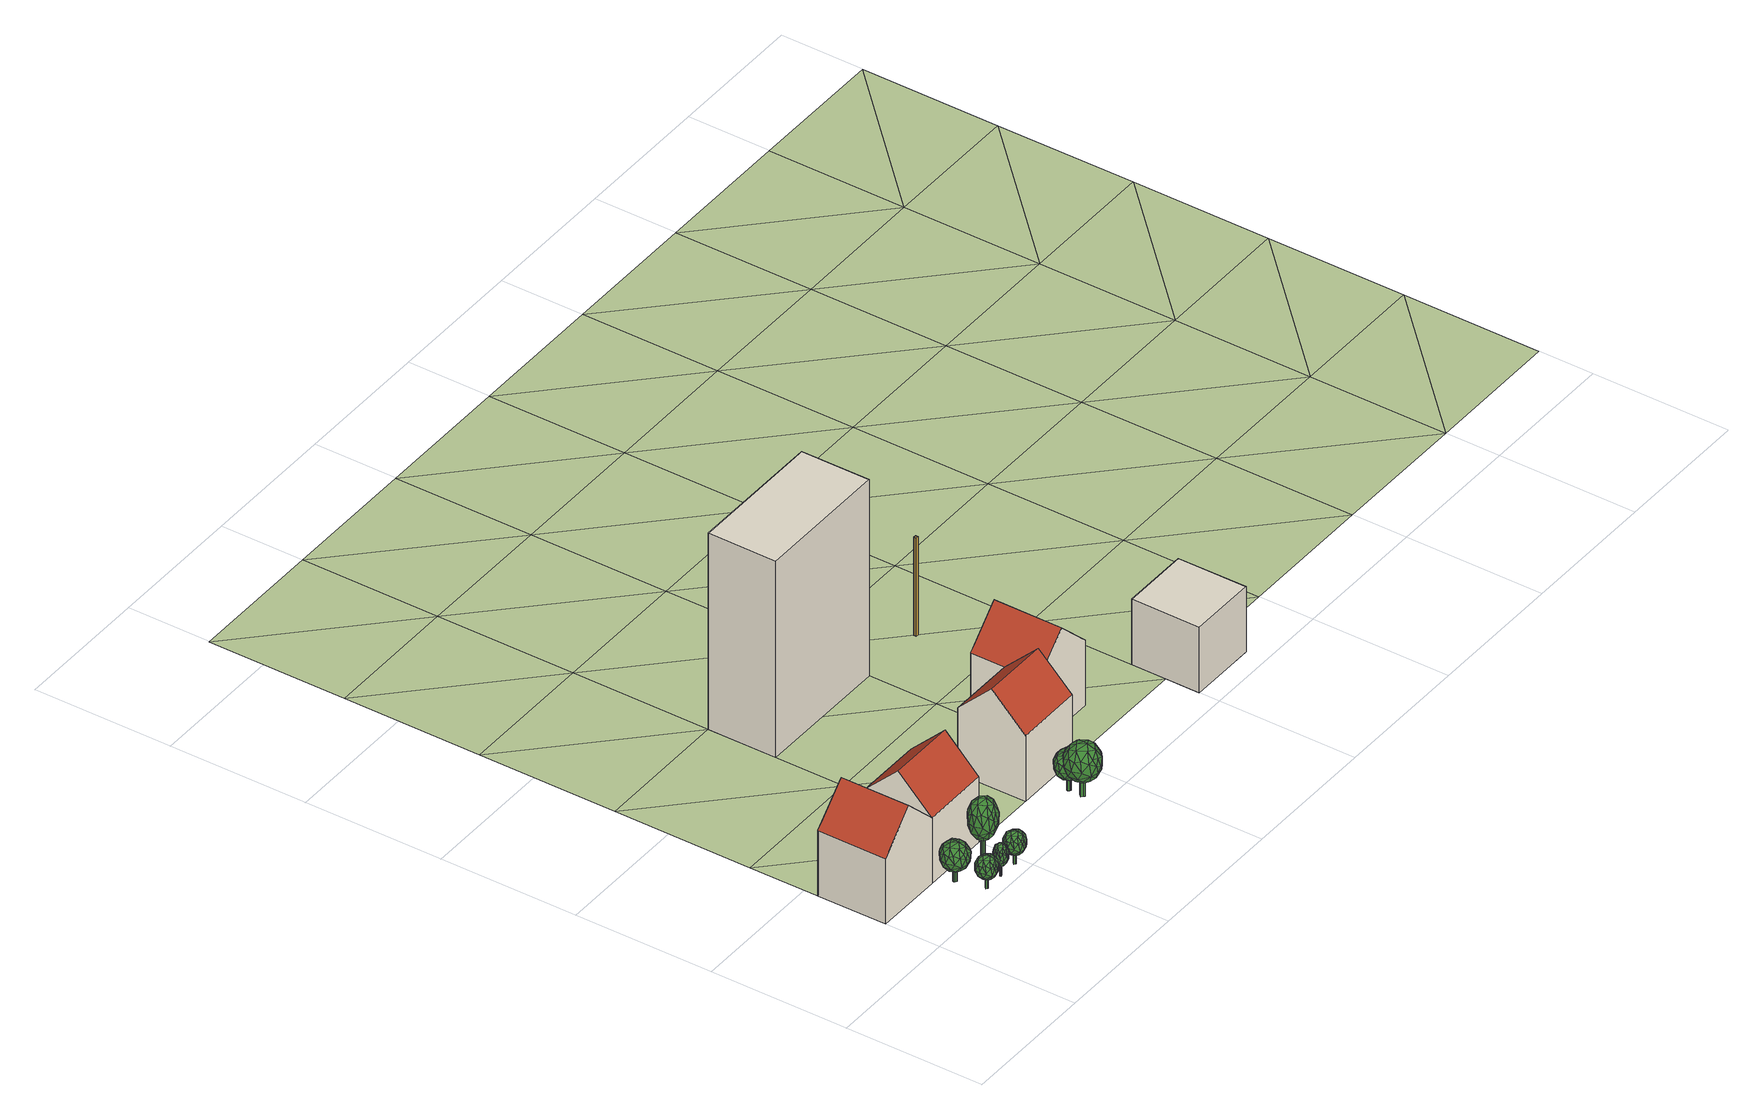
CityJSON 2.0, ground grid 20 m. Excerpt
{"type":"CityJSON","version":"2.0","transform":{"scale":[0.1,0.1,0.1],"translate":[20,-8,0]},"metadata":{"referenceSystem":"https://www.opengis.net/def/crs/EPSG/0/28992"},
"CityObjects":{
"building1":{"type":"Building","attributes":{"description":"This is Building 3","name":"Poe's Hangar","CityObjectRelation.relationType":"adjacent","Suitability.reason":"suitability reason 6","Suitability.description":"suitability description 6","Suitability.value":1,"class":"traffic","function":"hangar","yearOfConstruction":1955,"roofType":"gabled roof","measuredHeight":15,"storeysAboveGround":3,"storeysBelowGround":0,"storeyHeightsAboveGround":3,"QualifiedArea.description":"This is a type of floor area","QualifiedArea.source":"Area value source text","QualifiedArea.value":300,"QualifiedArea.type":"grossFloorArea","bdgAtticThermalStatus":"isOnlyCooled","bdgBasementThermalStatus":"isOnlyHeated","bdgConstructionWeight":"heavy","QualifiedHeight.description":"This is a type of height","QualifiedHeight.source":"Height value source text","QualifiedHeight.value":15,"QualifiedHeight.type":"highestRoofEdge","bdgIsProtected":"false","bdgType":"terracedHouse","QualifiedVolume.description":"This is a type of volume","QualifiedVolume.source":"Volume value source text","QualifiedVolume.value":1250,"QualifiedVolume.type":"grossVolume"},"address":[{"country":"Bespin Territories","locality":"Alderaan","thoroughfareNumber":"3","thoroughfareName":"Bespin Square","postcode":"1977SW"}],"geometry":[{"type":"Solid","lod":"2","boundaries":[[[[0,1,2,3]],[[4,5,6,7]],[[8,9,5,4]],[[2,8,4,7,3]],[[6,5,9,1,0]],[[0,3,7,6]],[[8,2,1,9]]]],"semantics":{"surfaces":[{"type":"GroundSurface"},{"type":"RoofSurface","description":"This is RoofSurface 1 (Building 3)","bdgBdrySurfAzimuth":270,"bdgBdrySurfGroundViewFactor":0.5,"bdgBdrySurfInclination":45,"bdgBdrySurfIsAdiabatic":"false","bdgBdrySurfOpeningToSurfaceRatio":0.25,"bdgBdrySurfSkyViewFactor":0.6,"bdgBdrySurfTotalSurfaceArea":70.71},{"type":"RoofSurface","description":"This is RoofSurface 2 (Building 3)","bdgBdrySurfAzimuth":90,"bdgBdrySurfGroundViewFactor":0.5,"bdgBdrySurfInclination":45,"bdgBdrySurfIsAdiabatic":"false","bdgBdrySurfOpeningToSurfaceRatio":0.25,"bdgBdrySurfSkyViewFactor":0.6,"bdgBdrySurfTotalSurfaceArea":70.71},{"type":"WallSurface"}],"values":[[0,1,2,3,3,null,null]]}}]},
"tree1":{"type":"SolitaryVegetationObject","attributes":{"name":"Alderaan Tree 13","species":"Abies nebrodensis","height":5,"crownDiameter":3},"geometry":[{"type":"MultiSurface","lod":"3","boundaries":[[[10,11,12,13,14,15,16,17]],[[16,18,19,17]],[[15,20,18,16]],[[14,21,20,15]],[[13,22,21,14]],[[12,23,22,13]],[[11,24,23,12]],[[10,25,24,11]],[[17,19,25,10]],[[18,20,21,22,23,24,25,19]],[[26,27,28]],[[29,30,31]],[[32,33,34]],[[35,36,37]],[[26,38,27]],[[28,27,39]],[[40,26,28]],[[41,39,27]],[[42,27,38]],[[29,43,30]],[[31,30,33]],[[44,32,45]],[[46,40,47]],[[48,47,49]],[[50,46,48]],[[51,49,47]],[[52,47,40]],[[53,54,51]],[[55,56,36]],[[57,36,44]],[[58,55,57]],[[35,44,36]],[[37,36,56]],[[59,35,37]],[[60,53,61]],[[62,60,58]],[[63,61,53]],[[64,50,65]],[[66,65,59]],[[38,64,66]],[[67,65,50]],[[68,69,67]],[[70,71,53]],[[40,28,52]],[[72,39,73]],[[58,74,55]],[[64,38,26]],[[42,38,75]],[[37,75,59]],[[56,76,37]],[[77,43,29]],[[78,62,58]],[[44,45,78]],[[31,68,79]],[[48,79,50]],[[49,80,48]],[[69,68,32]],[[35,32,44]],[[63,81,61]],[[28,82,70]],[[55,74,83]],[[84,64,85]],[[54,86,87]],[[54,77,86]],[[88,69,89]],[[82,28,39]],[[40,90,26]],[[41,73,39]],[[76,83,41]],[[30,43,34]],[[80,87,29]],[[91,34,43]],[[46,90,40]],[[50,84,46]],[[51,87,49]],[[55,83,56]],[[78,57,44]],[[60,54,53]],[[58,60,81]],[[91,77,62]],[[81,74,58]],[[71,63,53]],[[82,72,63]],[[64,84,50]],[[75,66,59]],[[79,67,50]],[[70,82,71]],[[52,28,70]],[[74,72,73]],[[83,74,73]],[[85,64,26]],[[90,85,26]],[[86,77,29]],[[87,86,29]],[[45,91,62]],[[89,69,32]],[[35,89,32]],[[59,88,89]],[[42,41,27]],[[76,41,42]],[[80,29,31]],[[34,33,30]],[[45,32,34]],[[48,46,47]],[[52,51,47]],[[70,51,52]],[[57,55,36]],[[62,77,60]],[[63,72,81]],[[66,64,65]],[[67,88,65]],[[67,69,88]],[[37,76,75]],[[76,42,75]],[[78,45,62]],[[48,80,79]],[[80,31,79]],[[41,83,73]],[[76,56,83]],[[68,31,33]],[[80,49,87]],[[33,32,68]],[[91,45,34]],[[46,85,90]],[[46,84,85]],[[51,54,87]],[[70,53,51]],[[78,58,57]],[[35,59,89]],[[60,77,54]],[[81,60,61]],[[91,43,77]],[[81,72,74]],[[71,82,63]],[[82,39,72]],[[75,38,66]],[[65,88,59]],[[79,68,67]]]}]},
"tree2":{"type":"SolitaryVegetationObject","attributes":{"name":"Alderaan Tree 11","species":"Abies nebrodensis","height":6,"crownDiameter":4},"geometry":[{"type":"MultiSurface","lod":"3","boundaries":[[[92,93,94,95,96,97,98,99]],[[98,100,101,99]],[[97,102,100,98]],[[96,103,102,97]],[[95,104,103,96]],[[94,105,104,95]],[[93,106,105,94]],[[92,107,106,93]],[[99,101,107,92]],[[100,102,103,104,105,106,107,101]],[[108,109,110]],[[111,112,113]],[[114,115,116]],[[117,118,119]],[[108,120,109]],[[110,109,121]],[[122,108,110]],[[123,121,109]],[[124,109,120]],[[111,125,112]],[[113,112,115]],[[126,114,127]],[[128,122,129]],[[130,129,131]],[[132,128,130]],[[133,131,129]],[[134,129,122]],[[135,136,133]],[[137,138,118]],[[139,118,126]],[[140,137,139]],[[117,126,118]],[[119,118,138]],[[141,117,119]],[[142,135,143]],[[144,142,140]],[[145,143,135]],[[146,132,147]],[[148,147,141]],[[120,146,148]],[[149,147,132]],[[150,151,149]],[[152,153,135]],[[122,110,134]],[[154,121,155]],[[140,156,137]],[[146,120,108]],[[124,120,157]],[[119,157,141]],[[138,158,119]],[[159,125,111]],[[160,144,140]],[[126,127,160]],[[113,150,161]],[[130,161,132]],[[131,162,130]],[[151,150,114]],[[117,114,126]],[[145,163,143]],[[110,164,152]],[[137,156,165]],[[166,146,167]],[[136,168,169]],[[136,159,168]],[[170,151,171]],[[164,110,121]],[[122,172,108]],[[123,155,121]],[[158,165,123]],[[112,125,116]],[[162,169,111]],[[173,116,125]],[[128,172,122]],[[132,166,128]],[[133,169,131]],[[137,165,138]],[[160,139,126]],[[142,136,135]],[[140,142,163]],[[173,159,144]],[[163,156,140]],[[153,145,135]],[[164,154,145]],[[146,166,132]],[[157,148,141]],[[161,149,132]],[[152,164,153]],[[134,110,152]],[[156,154,155]],[[165,156,155]],[[167,146,108]],[[172,167,108]],[[168,159,111]],[[169,168,111]],[[127,173,144]],[[171,151,114]],[[117,171,114]],[[141,170,171]],[[124,123,109]],[[158,123,124]],[[162,111,113]],[[116,115,112]],[[127,114,116]],[[130,128,129]],[[134,133,129]],[[152,133,134]],[[139,137,118]],[[144,159,142]],[[145,154,163]],[[148,146,147]],[[149,170,147]],[[149,151,170]],[[119,158,157]],[[158,124,157]],[[160,127,144]],[[130,162,161]],[[162,113,161]],[[123,165,155]],[[158,138,165]],[[150,113,115]],[[162,131,169]],[[115,114,150]],[[173,127,116]],[[128,167,172]],[[128,166,167]],[[133,136,169]],[[152,135,133]],[[160,140,139]],[[117,141,171]],[[142,159,136]],[[163,142,143]],[[173,125,159]],[[163,154,156]],[[153,164,145]],[[164,121,154]],[[157,120,148]],[[147,170,141]],[[161,150,149]]]}]},
"tree3":{"type":"SolitaryVegetationObject","attributes":{"name":"Alderaan Tree 14","species":"Abies nordmanniana","height":5,"crownDiameter":2},"geometry":[{"type":"MultiSurface","lod":"3","boundaries":[[[174,175,176,177,178,179,180,181]],[[180,182,183,181]],[[179,184,182,180]],[[178,185,184,179]],[[177,186,185,178]],[[176,187,186,177]],[[175,188,187,176]],[[174,189,188,175]],[[181,183,189,174]],[[182,184,185,186,187,188,189,183]],[[190,191,192]],[[193,194,195]],[[196,197,198]],[[199,200,201]],[[190,202,191]],[[192,191,203]],[[204,190,192]],[[205,203,191]],[[206,191,202]],[[193,207,194]],[[195,194,197]],[[208,196,209]],[[210,204,211]],[[212,211,213]],[[214,210,212]],[[215,213,211]],[[216,211,204]],[[217,218,215]],[[219,220,200]],[[221,200,208]],[[222,219,221]],[[199,208,200]],[[201,200,220]],[[223,199,201]],[[224,217,225]],[[226,224,222]],[[227,225,217]],[[228,214,229]],[[230,229,223]],[[202,228,230]],[[231,229,214]],[[232,233,231]],[[234,235,217]],[[204,192,216]],[[236,203,237]],[[222,238,219]],[[228,202,190]],[[206,202,239]],[[201,239,223]],[[220,240,201]],[[241,207,193]],[[242,226,222]],[[208,209,242]],[[195,232,243]],[[212,243,214]],[[213,244,212]],[[233,232,196]],[[199,196,208]],[[227,245,225]],[[192,246,234]],[[219,238,247]],[[248,228,249]],[[218,250,251]],[[218,241,250]],[[252,233,253]],[[246,192,203]],[[204,254,190]],[[205,237,203]],[[240,247,205]],[[194,207,198]],[[244,251,193]],[[255,198,207]],[[210,254,204]],[[214,248,210]],[[215,251,213]],[[219,247,220]],[[242,221,208]],[[224,218,217]],[[222,224,245]],[[255,241,226]],[[245,238,222]],[[235,227,217]],[[246,236,227]],[[228,248,214]],[[239,230,223]],[[243,231,214]],[[234,246,235]],[[216,192,234]],[[238,236,237]],[[247,238,237]],[[249,228,190]],[[254,249,190]],[[250,241,193]],[[251,250,193]],[[209,255,226]],[[253,233,196]],[[199,253,196]],[[223,252,253]],[[206,205,191]],[[240,205,206]],[[244,193,195]],[[198,197,194]],[[209,196,198]],[[212,210,211]],[[216,215,211]],[[234,215,216]],[[221,219,200]],[[226,241,224]],[[227,236,245]],[[230,228,229]],[[231,252,229]],[[231,233,252]],[[201,240,239]],[[240,206,239]],[[242,209,226]],[[212,244,243]],[[244,195,243]],[[205,247,237]],[[240,220,247]],[[232,195,197]],[[244,213,251]],[[197,196,232]],[[255,209,198]],[[210,249,254]],[[210,248,249]],[[215,218,251]],[[234,217,215]],[[242,222,221]],[[199,223,253]],[[224,241,218]],[[245,224,225]],[[255,207,241]],[[245,236,238]],[[235,246,227]],[[246,203,236]],[[239,202,230]],[[229,252,223]],[[243,232,231]]]}]},
"building2":{"type":"Building","attributes":{"description":"This is Building 4","name":"Fin's Cabin","CityObjectRelation.relationType":"adjacent","Suitability.reason":"suitability reason 7","Suitability.description":"suitability description 7","Suitability.value":0,"class":"habitation","function":"residential building","yearOfConstruction":1955,"roofType":"gabled roof","measuredHeight":15,"storeysAboveGround":3,"storeysBelowGround":0,"storeyHeightsAboveGround":3,"QualifiedArea.description":"This is a type of floor area","QualifiedArea.source":"Area value source text","QualifiedArea.value":300,"QualifiedArea.type":"grossFloorArea","bdgAtticThermalStatus":"isOnlyCooled","bdgBasementThermalStatus":"isOnlyHeated","bdgConstructionWeight":"heavy","QualifiedHeight.description":"This is a type of height","QualifiedHeight.source":"Height value source text","QualifiedHeight.value":15,"QualifiedHeight.type":"highestRoofEdge","bdgIsProtected":"false","bdgType":"terracedHouse","QualifiedVolume.description":"This is a type of volume","QualifiedVolume.source":"Volume value source text","QualifiedVolume.value":1250,"QualifiedVolume.type":"grossVolume"},"address":[{"country":"Bespin Territories","locality":"Alderaan","thoroughfareNumber":"4","thoroughfareName":"Bespin Square","postcode":"1977SW"}],"geometry":[{"type":"MultiSurface","lod":"2","boundaries":[[[2,1,256,257]],[[258,259,8,260]],[[261,9,259,258]],[[256,261,258,260,257]],[[259,9,8]],[[260,8,2,257]],[[1,9,261,256]],[[1,2,8,259,9]]],"semantics":{"surfaces":[{"type":"GroundSurface"},{"type":"RoofSurface","description":"This is RoofSurface 1 (Building 4)","bdgBdrySurfAzimuth":180,"bdgBdrySurfGroundViewFactor":0.5,"bdgBdrySurfInclination":45,"bdgBdrySurfIsAdiabatic":"false","bdgBdrySurfOpeningToSurfaceRatio":0.25,"bdgBdrySurfSkyViewFactor":0.6,"bdgBdrySurfTotalSurfaceArea":70.71},{"type":"RoofSurface","description":"This is RoofSurface 2 (Building 4)","bdgBdrySurfAzimuth":0,"bdgBdrySurfGroundViewFactor":0.5,"bdgBdrySurfInclination":45,"bdgBdrySurfIsAdiabatic":"false","bdgBdrySurfOpeningToSurfaceRatio":0.25,"bdgBdrySurfSkyViewFactor":0.6,"bdgBdrySurfTotalSurfaceArea":70.71},{"type":"WallSurface"}],"values":[0,1,2,3,3,3,3,null]}}]},
"tree4":{"type":"SolitaryVegetationObject","attributes":{"name":"Alderaan Tree 15","species":"Abies nebrodensis","height":5,"crownDiameter":3},"geometry":[{"type":"MultiSurface","lod":"3","boundaries":[[[262,263,264,265,266,267,268,269]],[[268,270,271,269]],[[267,272,270,268]],[[266,273,272,267]],[[265,274,273,266]],[[264,275,274,265]],[[263,276,275,264]],[[262,277,276,263]],[[269,271,277,262]],[[270,272,273,274,275,276,277,271]],[[278,279,280]],[[281,282,283]],[[284,285,286]],[[287,288,289]],[[278,290,279]],[[280,279,291]],[[292,278,280]],[[293,291,279]],[[294,279,290]],[[281,295,282]],[[283,282,285]],[[296,284,297]],[[298,292,299]],[[300,299,301]],[[302,298,300]],[[303,301,299]],[[304,299,292]],[[305,306,303]],[[307,308,288]],[[309,288,296]],[[310,307,309]],[[287,296,288]],[[289,288,308]],[[311,287,289]],[[312,305,313]],[[314,312,310]],[[315,313,305]],[[316,302,317]],[[318,317,311]],[[290,316,318]],[[319,317,302]],[[320,321,319]],[[322,323,305]],[[292,280,304]],[[324,291,325]],[[310,326,307]],[[316,290,278]],[[294,290,327]],[[289,327,311]],[[308,328,289]],[[329,295,281]],[[330,314,310]],[[296,297,330]],[[283,320,331]],[[300,331,302]],[[301,332,300]],[[321,320,284]],[[287,284,296]],[[315,333,313]],[[280,334,322]],[[307,326,335]],[[336,316,337]],[[306,338,339]],[[306,329,338]],[[340,321,341]],[[334,280,291]],[[292,342,278]],[[293,325,291]],[[328,335,293]],[[282,295,286]],[[332,339,281]],[[343,286,295]],[[298,342,292]],[[302,336,298]],[[303,339,301]],[[307,335,308]],[[330,309,296]],[[312,306,305]],[[310,312,333]],[[343,329,314]],[[333,326,310]],[[323,315,305]],[[334,324,315]],[[316,336,302]],[[327,318,311]],[[331,319,302]],[[322,334,323]],[[304,280,322]],[[326,324,325]],[[335,326,325]],[[337,316,278]],[[342,337,278]],[[338,329,281]],[[339,338,281]],[[297,343,314]],[[341,321,284]],[[287,341,284]],[[311,340,341]],[[294,293,279]],[[328,293,294]],[[332,281,283]],[[286,285,282]],[[297,284,286]],[[300,298,299]],[[304,303,299]],[[322,303,304]],[[309,307,288]],[[314,329,312]],[[315,324,333]],[[318,316,317]],[[319,340,317]],[[319,321,340]],[[289,328,327]],[[328,294,327]],[[330,297,314]],[[300,332,331]],[[332,283,331]],[[293,335,325]],[[328,308,335]],[[320,283,285]],[[332,301,339]],[[285,284,320]],[[343,297,286]],[[298,337,342]],[[298,336,337]],[[303,306,339]],[[322,305,303]],[[330,310,309]],[[287,311,341]],[[312,329,306]],[[333,312,313]],[[343,295,329]],[[333,324,326]],[[323,334,315]],[[334,291,324]],[[327,290,318]],[[317,340,311]],[[331,320,319]]]}]},
"tree5":{"type":"SolitaryVegetationObject","attributes":{"name":"Alderaan Tree 12","species":"Abies nordmanniana","height":9,"crownDiameter":4},"geometry":[{"type":"MultiSurface","lod":"3","boundaries":[[[344,345,346,347,348,349,350,351]],[[350,352,353,351]],[[349,354,352,350]],[[348,355,354,349]],[[347,356,355,348]],[[346,357,356,347]],[[345,358,357,346]],[[344,359,358,345]],[[351,353,359,344]],[[352,354,355,356,357,358,359,353]],[[360,361,362]],[[363,364,365]],[[366,367,368]],[[369,370,371]],[[360,372,361]],[[362,361,373]],[[374,360,362]],[[375,373,361]],[[376,361,372]],[[363,377,364]],[[365,364,367]],[[378,366,379]],[[380,374,381]],[[382,381,383]],[[384,380,382]],[[385,383,381]],[[386,381,374]],[[387,388,385]],[[389,390,370]],[[391,370,378]],[[392,389,391]],[[369,378,370]],[[371,370,390]],[[393,369,371]],[[394,387,395]],[[396,394,392]],[[397,395,387]],[[398,384,399]],[[400,399,393]],[[372,398,400]],[[401,399,384]],[[402,403,401]],[[404,405,387]],[[374,362,386]],[[406,373,407]],[[392,408,389]],[[398,372,360]],[[376,372,409]],[[371,409,393]],[[390,410,371]],[[411,377,363]],[[412,396,392]],[[378,379,412]],[[365,402,413]],[[382,413,384]],[[383,414,382]],[[403,402,366]],[[369,366,378]],[[397,415,395]],[[362,416,404]],[[389,408,417]],[[418,398,419]],[[388,420,421]],[[388,411,420]],[[422,403,423]],[[416,362,373]],[[374,424,360]],[[375,407,373]],[[410,417,375]],[[364,377,368]],[[414,421,363]],[[425,368,377]],[[380,424,374]],[[384,418,380]],[[385,421,383]],[[389,417,390]],[[412,391,378]],[[394,388,387]],[[392,394,415]],[[425,411,396]],[[415,408,392]],[[405,397,387]],[[416,406,397]],[[398,418,384]],[[409,400,393]],[[413,401,384]],[[404,416,405]],[[386,362,404]],[[408,406,407]],[[417,408,407]],[[419,398,360]],[[424,419,360]],[[420,411,363]],[[421,420,363]],[[379,425,396]],[[423,403,366]],[[369,423,366]],[[393,422,423]],[[376,375,361]],[[410,375,376]],[[414,363,365]],[[368,367,364]],[[379,366,368]],[[382,380,381]],[[386,385,381]],[[404,385,386]],[[391,389,370]],[[396,411,394]],[[397,406,415]],[[400,398,399]],[[401,422,399]],[[401,403,422]],[[371,410,409]],[[410,376,409]],[[412,379,396]],[[382,414,413]],[[414,365,413]],[[375,417,407]],[[410,390,417]],[[402,365,367]],[[414,383,421]],[[367,366,402]],[[425,379,368]],[[380,419,424]],[[380,418,419]],[[385,388,421]],[[404,387,385]],[[412,392,391]],[[369,393,423]],[[394,411,388]],[[415,394,395]],[[425,377,411]],[[415,406,408]],[[405,416,397]],[[416,373,406]],[[409,372,400]],[[399,422,393]],[[413,402,401]]]}]},
"tree6":{"type":"SolitaryVegetationObject","attributes":{"name":"Alderaan Tree 18","species":"Quercus petraea","height":8,"crownDiameter":5},"geometry":[{"type":"MultiSurface","lod":"3","boundaries":[[[426,427,428,429,430,431,432,433]],[[432,434,435,433]],[[431,436,434,432]],[[430,437,436,431]],[[429,438,437,430]],[[428,439,438,429]],[[427,440,439,428]],[[426,441,440,427]],[[433,435,441,426]],[[434,436,437,438,439,440,441,435]],[[442,443,444]],[[445,446,447]],[[448,449,450]],[[451,452,453]],[[442,454,443]],[[444,443,455]],[[456,442,444]],[[457,455,443]],[[458,443,454]],[[445,459,446]],[[447,446,449]],[[460,448,461]],[[462,456,463]],[[464,463,465]],[[466,462,464]],[[467,465,463]],[[468,463,456]],[[469,470,467]],[[471,472,452]],[[473,452,460]],[[474,471,473]],[[451,460,452]],[[453,452,472]],[[475,451,453]],[[476,469,477]],[[478,476,474]],[[479,477,469]],[[480,466,481]],[[482,481,475]],[[454,480,482]],[[483,481,466]],[[484,485,483]],[[486,487,469]],[[456,444,468]],[[488,455,489]],[[474,490,471]],[[480,454,442]],[[458,454,491]],[[453,491,475]],[[472,492,453]],[[493,459,445]],[[494,478,474]],[[460,461,494]],[[447,484,495]],[[464,495,466]],[[465,496,464]],[[485,484,448]],[[451,448,460]],[[479,497,477]],[[444,498,486]],[[471,490,499]],[[500,480,501]],[[470,502,503]],[[470,493,502]],[[504,485,505]],[[498,444,455]],[[456,506,442]],[[457,489,455]],[[492,499,457]],[[446,459,450]],[[496,503,445]],[[507,450,459]],[[462,506,456]],[[466,500,462]],[[467,503,465]],[[471,499,472]],[[494,473,460]],[[476,470,469]],[[474,476,497]],[[507,493,478]],[[497,490,474]],[[487,479,469]],[[498,488,479]],[[480,500,466]],[[491,482,475]],[[495,483,466]],[[486,498,487]],[[468,444,486]],[[490,488,489]],[[499,490,489]],[[501,480,442]],[[506,501,442]],[[502,493,445]],[[503,502,445]],[[461,507,478]],[[505,485,448]],[[451,505,448]],[[475,504,505]],[[458,457,443]],[[492,457,458]],[[496,445,447]],[[450,449,446]],[[461,448,450]],[[464,462,463]],[[468,467,463]],[[486,467,468]],[[473,471,452]],[[478,493,476]],[[479,488,497]],[[482,480,481]],[[483,504,481]],[[483,485,504]],[[453,492,491]],[[492,458,491]],[[494,461,478]],[[464,496,495]],[[496,447,495]],[[457,499,489]],[[492,472,499]],[[484,447,449]],[[496,465,503]],[[449,448,484]],[[507,461,450]],[[462,501,506]],[[462,500,501]],[[467,470,503]],[[486,469,467]],[[494,474,473]],[[451,475,505]],[[476,493,470]],[[497,476,477]],[[507,459,493]],[[497,488,490]],[[487,498,479]],[[498,455,488]],[[491,454,482]],[[481,504,475]],[[495,484,483]]]}]},
"tree7":{"type":"SolitaryVegetationObject","attributes":{"name":"Alderaan Tree 17","species":"Quercus petraea","height":6,"crownDiameter":4},"geometry":[{"type":"MultiSurface","lod":"3","boundaries":[[[508,509,510,511,512,513,514,515]],[[514,516,517,515]],[[513,518,516,514]],[[512,519,518,513]],[[511,520,519,512]],[[510,521,520,511]],[[509,522,521,510]],[[508,523,522,509]],[[515,517,523,508]],[[516,518,519,520,521,522,523,517]],[[524,525,526]],[[527,528,529]],[[530,531,532]],[[533,534,535]],[[524,536,525]],[[526,525,537]],[[538,524,526]],[[539,537,525]],[[540,525,536]],[[527,541,528]],[[529,528,531]],[[542,530,543]],[[544,538,545]],[[546,545,547]],[[548,544,546]],[[549,547,545]],[[550,545,538]],[[551,552,549]],[[553,554,534]],[[555,534,542]],[[556,553,555]],[[533,542,534]],[[535,534,554]],[[557,533,535]],[[558,551,559]],[[560,558,556]],[[561,559,551]],[[562,548,563]],[[564,563,557]],[[536,562,564]],[[565,563,548]],[[566,567,565]],[[568,569,551]],[[538,526,550]],[[570,537,571]],[[556,572,553]],[[562,536,524]],[[540,536,573]],[[535,573,557]],[[554,574,535]],[[575,541,527]],[[576,560,556]],[[542,543,576]],[[529,566,577]],[[546,577,548]],[[547,578,546]],[[567,566,530]],[[533,530,542]],[[561,579,559]],[[526,580,568]],[[553,572,581]],[[582,562,583]],[[552,584,585]],[[552,575,584]],[[586,567,587]],[[580,526,537]],[[538,588,524]],[[539,571,537]],[[574,581,539]],[[528,541,532]],[[578,585,527]],[[589,532,541]],[[544,588,538]],[[548,582,544]],[[549,585,547]],[[553,581,554]],[[576,555,542]],[[558,552,551]],[[556,558,579]],[[589,575,560]],[[579,572,556]],[[569,561,551]],[[580,570,561]],[[562,582,548]],[[573,564,557]],[[577,565,548]],[[568,580,569]],[[550,526,568]],[[572,570,571]],[[581,572,571]],[[583,562,524]],[[588,583,524]],[[584,575,527]],[[585,584,527]],[[543,589,560]],[[587,567,530]],[[533,587,530]],[[557,586,587]],[[540,539,525]],[[574,539,540]],[[578,527,529]],[[532,531,528]],[[543,530,532]],[[546,544,545]],[[550,549,545]],[[568,549,550]],[[555,553,534]],[[560,575,558]],[[561,570,579]],[[564,562,563]],[[565,586,563]],[[565,567,586]],[[535,574,573]],[[574,540,573]],[[576,543,560]],[[546,578,577]],[[578,529,577]],[[539,581,571]],[[574,554,581]],[[566,529,531]],[[578,547,585]],[[531,530,566]],[[589,543,532]],[[544,583,588]],[[544,582,583]],[[549,552,585]],[[568,551,549]],[[576,556,555]],[[533,557,587]],[[558,575,552]],[[579,558,559]],[[589,541,575]],[[579,570,572]],[[569,580,561]],[[580,537,570]],[[573,536,564]],[[563,586,557]],[[577,566,565]]]}]},
"building3":{"type":"Building","attributes":{"description":"This is Building 5","name":"Yoda's Hut","CityObjectRelation.relationType":"adjacent","Suitability.reason":"suitability reason 8","Suitability.description":"suitability description 8","Suitability.value":0.5,"class":"healthcare","function":"hospital","yearOfConstruction":1980,"roofType":"gabled roof","measuredHeight":15,"storeysAboveGround":3,"storeysBelowGround":1,"storeyHeightsAboveGround":3,"QualifiedArea.description":"This is a type of floor area","QualifiedArea.source":"Area value source text","QualifiedArea.value":300,"QualifiedArea.type":"grossFloorArea","bdgAtticThermalStatus":"unknown","bdgBasementThermalStatus":"unknown","bdgConstructionWeight":"heavy","QualifiedHeight.description":"This is a type of height","QualifiedHeight.source":"Height value source text","QualifiedHeight.value":15,"QualifiedHeight.type":"highestRoofEdge","bdgIsProtected":"false","bdgType":"singleFamilyHouse","QualifiedVolume.description":"This is a type of volume","QualifiedVolume.source":"Volume value source text","QualifiedVolume.value":1250,"QualifiedVolume.type":"grossVolume"},"address":[{"country":"Bespin Territories","locality":"Alderaan","thoroughfareNumber":"5","thoroughfareName":"Bespin Square","postcode":"1977SW"}],"geometry":[{"type":"MultiSurface","lod":"2","boundaries":[[[590,591,592,593]],[[594,595,596,597]],[[598,599,595,594]],[[600,598,594,597,593,601]],[[596,595,599,591,590]],[[597,596,590,593]],[[591,599,598,592]],[[598,594,597,593,601,592]]],"semantics":{"surfaces":[{"type":"GroundSurface"},{"type":"RoofSurface","description":"This is RoofSurface 1 (Building 5)","bdgBdrySurfAzimuth":180,"bdgBdrySurfGroundViewFactor":0.5,"bdgBdrySurfInclination":45,"bdgBdrySurfIsAdiabatic":"false","bdgBdrySurfOpeningToSurfaceRatio":0.25,"bdgBdrySurfSkyViewFactor":0.6,"bdgBdrySurfTotalSurfaceArea":70.71},{"type":"RoofSurface","description":"This is RoofSurface 2 (Building 5)","bdgBdrySurfAzimuth":0,"bdgBdrySurfGroundViewFactor":0.5,"bdgBdrySurfInclination":45,"bdgBdrySurfIsAdiabatic":"false","bdgBdrySurfOpeningToSurfaceRatio":0.25,"bdgBdrySurfSkyViewFactor":0.6,"bdgBdrySurfTotalSurfaceArea":70.71},{"type":"WallSurface"}],"values":[0,1,2,3,3,3,3,null]}}]},
"building4":{"type":"Building","attributes":{"description":"This is a simple, primastic building meant to provide shadowing and occlusions","name":"Box building 28"},"geometry":[{"type":"Solid","lod":"1","boundaries":[[[[602,603,604,605]],[[604,606,607,605]],[[603,608,606,604]],[[602,609,608,603]],[[605,607,609,602]],[[606,608,609,607]]]]}]},
"building5":{"type":"Building","attributes":{"description":"This is Building 6","name":"Amidala's Palace","CityObjectRelation.relationType":"adjacent","Suitability.reason":"suitability reason 9","Suitability.description":"suitability description 9","Suitability.value":1,"class":"habitation","function":"residential building","yearOfConstruction":1997,"roofType":"gabled roof","measuredHeight":15,"storeysAboveGround":3,"storeysBelowGround":2,"storeyHeightsAboveGround":3,"QualifiedArea.description":"This is a type of floor area","QualifiedArea.source":"Area value source text","QualifiedArea.value":300,"QualifiedArea.type":"grossFloorArea","bdgAtticThermalStatus":"unknown","bdgBasementThermalStatus":"unknown","bdgConstructionWeight":"heavy","QualifiedHeight.description":"This is a type of height","QualifiedHeight.source":"Height value source text","QualifiedHeight.value":15,"QualifiedHeight.type":"highestRoofEdge","bdgIsProtected":"false","bdgType":"singleFamilyHouse","QualifiedVolume.description":"This is a type of volume","QualifiedVolume.source":"Volume value source text","QualifiedVolume.value":1250,"QualifiedVolume.type":"grossVolume"},"address":[{"country":"Bespin Territories","locality":"Alderaan","thoroughfareNumber":"6","thoroughfareName":"Bespin Square","postcode":"1977SW"}],"geometry":[{"type":"MultiSurface","lod":"2","boundaries":[[[610,611,612,601]],[[613,614,615,600]],[[616,617,614,613]],[[612,616,613,600,601]],[[615,614,617,611,610]],[[598,615,610,592]],[[611,617,616,612]],[[615,610,592,601,600,598]]],"semantics":{"surfaces":[{"type":"GroundSurface"},{"type":"RoofSurface","description":"This is RoofSurface 1 (Building 6)","bdgBdrySurfAzimuth":270,"bdgBdrySurfGroundViewFactor":0.5,"bdgBdrySurfInclination":45,"bdgBdrySurfIsAdiabatic":"false","bdgBdrySurfOpeningToSurfaceRatio":0.25,"bdgBdrySurfSkyViewFactor":0.6,"bdgBdrySurfTotalSurfaceArea":70.71},{"type":"RoofSurface","description":"This is RoofSurface 2 (Building 6)","bdgBdrySurfAzimuth":90,"bdgBdrySurfGroundViewFactor":0.5,"bdgBdrySurfInclination":45,"bdgBdrySurfIsAdiabatic":"false","bdgBdrySurfOpeningToSurfaceRatio":0.25,"bdgBdrySurfSkyViewFactor":0.6,"bdgBdrySurfTotalSurfaceArea":70.71},{"type":"WallSurface"}],"values":[0,1,2,3,3,3,3,null]}}]},
"cityfurniture1":{"type":"CityFurniture","attributes":{"description":"Pole upon which WeatherStation 2 is placed","name":"Weather station pole 2","class":"Pole","function":"Mounting Pole","usage":"Mounting Pole"},"geometry":[{"type":"MultiSurface","lod":"1","boundaries":[[[618,619,620,621]],[[620,622,623,621]],[[619,624,622,620]],[[618,625,624,619]],[[621,623,625,618]],[[622,624,625,623]]]}]},
"building6":{"type":"Building","attributes":{"description":"This is a simple, primastic building meant to provide shadowing and occlusions","name":"Box building 26"},"geometry":[{"type":"Solid","lod":"1","boundaries":[[[[626,627,628,629]],[[628,630,631,629]],[[627,632,630,628]],[[626,633,632,627]],[[629,631,633,626]],[[630,632,633,631]]]]}]},
"terrain1":{"type":"TINRelief","attributes":{"description":"Tile 5-5 of the DTM Alderaan","name":"DTM of Alderaan","lod":1},"geometry":[{"type":"CompositeSurface","lod":"1","boundaries":[[[3,257,634]],[[257,635,634]]]}]},
"terrain2":{"type":"TINRelief","attributes":{"description":"Tile 6-5 of the DTM Alderaan","name":"DTM of Alderaan","lod":1},"geometry":[{"type":"CompositeSurface","lod":"1","boundaries":[[[634,635,636]],[[635,602,636]]]}]},
"terrain3":{"type":"TINRelief","attributes":{"description":"Tile 7-5 of the DTM Alderaan","name":"DTM of Alderaan","lod":1},"geometry":[{"type":"CompositeSurface","lod":"1","boundaries":[[[637,638,602]],[[638,636,602]]]}]},
"terrain4":{"type":"TINRelief","attributes":{"description":"Tile 8-5 of the DTM Alderaan","name":"DTM of Alderaan","lod":1},"geometry":[{"type":"CompositeSurface","lod":"1","boundaries":[[[638,637,639]],[[637,640,639]]]}]},
"terrain5":{"type":"TINRelief","attributes":{"description":"Tile 5-6 of the DTM Alderaan","name":"DTM of Alderaan","lod":1},"geometry":[{"type":"CompositeSurface","lod":"1","boundaries":[[[641,635,593]],[[635,257,593]]]}]},
"terrain6":{"type":"TINRelief","attributes":{"description":"Tile 9-5 of the DTM Alderaan","name":"DTM of Alderaan","lod":1},"geometry":[{"type":"CompositeSurface","lod":"1","boundaries":[[[642,643,640]],[[643,639,640]]]}]},
"terrain7":{"type":"TINRelief","attributes":{"description":"Tile 6-6 of the DTM Alderaan","name":"DTM of Alderaan","lod":1},"geometry":[{"type":"CompositeSurface","lod":"1","boundaries":[[[635,641,602]],[[641,603,602]]]}]},
"terrain8":{"type":"TINRelief","attributes":{"description":"Tile 7-6 of the DTM Alderaan","name":"DTM of Alderaan","lod":1},"geometry":[{"type":"CompositeSurface","lod":"1","boundaries":[[[644,637,603]],[[637,602,603]]]}]},
"terrain9":{"type":"TINRelief","attributes":{"description":"Tile 8-6 of the DTM Alderaan","name":"DTM of Alderaan","lod":1},"geometry":[{"type":"CompositeSurface","lod":"1","boundaries":[[[637,644,640]],[[644,645,640]]]}]},
"terrain10":{"type":"TINRelief","attributes":{"description":"Tile 5-7 of the DTM Alderaan","name":"DTM of Alderaan","lod":1},"geometry":[{"type":"CompositeSurface","lod":"1","boundaries":[[[646,641,647]],[[641,593,647]]]}]},
"terrain11":{"type":"TINRelief","attributes":{"description":"Tile 9-6 of the DTM Alderaan","name":"DTM of Alderaan","lod":1},"geometry":[{"type":"CompositeSurface","lod":"1","boundaries":[[[648,642,645]],[[642,640,645]]]}]},
"terrain12":{"type":"TINRelief","attributes":{"description":"Tile 6-7 of the DTM Alderaan","name":"DTM of Alderaan","lod":1},"geometry":[{"type":"CompositeSurface","lod":"1","boundaries":[[[641,646,603]],[[646,649,603]]]}]},
"terrain13":{"type":"TINRelief","attributes":{"description":"Tile 7-7 of the DTM Alderaan","name":"DTM of Alderaan","lod":1},"geometry":[{"type":"CompositeSurface","lod":"1","boundaries":[[[650,644,649]],[[644,603,649]]]}]},
"terrain14":{"type":"TINRelief","attributes":{"description":"Tile 8-7 of the DTM Alderaan","name":"DTM of Alderaan","lod":1},"geometry":[{"type":"CompositeSurface","lod":"1","boundaries":[[[644,650,645]],[[650,651,645]]]}]},
"terrain15":{"type":"TINRelief","attributes":{"description":"Tile 5-8 of the DTM Alderaan","name":"DTM of Alderaan","lod":1},"geometry":[{"type":"CompositeSurface","lod":"1","boundaries":[[[652,646,653]],[[646,647,653]]]}]},
"terrain16":{"type":"TINRelief","attributes":{"description":"Tile 9-7 of the DTM Alderaan","name":"DTM of Alderaan","lod":1},"geometry":[{"type":"CompositeSurface","lod":"1","boundaries":[[[654,648,651]],[[648,645,651]]]}]},
"terrain17":{"type":"TINRelief","attributes":{"description":"Tile 6-8 of the DTM Alderaan","name":"DTM of Alderaan","lod":1},"geometry":[{"type":"CompositeSurface","lod":"1","boundaries":[[[646,652,649]],[[652,655,649]]]}]},
"terrain18":{"type":"TINRelief","attributes":{"description":"Tile 7-8 of the DTM Alderaan","name":"DTM of Alderaan","lod":1},"geometry":[{"type":"CompositeSurface","lod":"1","boundaries":[[[656,650,655]],[[650,649,655]]]}]},
"terrain19":{"type":"TINRelief","attributes":{"description":"Tile 8-8 of the DTM Alderaan","name":"DTM of Alderaan","lod":1},"geometry":[{"type":"CompositeSurface","lod":"1","boundaries":[[[650,656,651]],[[656,657,651]]]}]},
"terrain20":{"type":"TINRelief","attributes":{"description":"Tile 5-9 of the DTM Alderaan","name":"DTM of Alderaan","lod":1},"geometry":[{"type":"CompositeSurface","lod":"1","boundaries":[[[658,652,659]],[[652,653,659]]]}]},
"terrain21":{"type":"TINRelief","attributes":{"description":"Tile 9-8 of the DTM Alderaan","name":"DTM of Alderaan","lod":1},"geometry":[{"type":"CompositeSurface","lod":"1","boundaries":[[[660,654,657]],[[654,651,657]]]}]},
"terrain22":{"type":"TINRelief","attributes":{"description":"Tile 6-9 of the DTM Alderaan","name":"DTM of Alderaan","lod":1},"geometry":[{"type":"CompositeSurface","lod":"1","boundaries":[[[652,658,655]],[[658,661,655]]]}]},
"terrain23":{"type":"TINRelief","attributes":{"description":"Tile 7-9 of the DTM Alderaan","name":"DTM of Alderaan","lod":1},"geometry":[{"type":"CompositeSurface","lod":"1","boundaries":[[[662,656,661]],[[656,655,661]]]}]},
"terrain24":{"type":"TINRelief","attributes":{"description":"Tile 8-9 of the DTM Alderaan","name":"DTM of Alderaan","lod":1},"geometry":[{"type":"CompositeSurface","lod":"1","boundaries":[[[656,662,657]],[[662,663,657]]]}]},
"terrain25":{"type":"TINRelief","attributes":{"description":"Tile 5-10 of the DTM Alderaan","name":"DTM of Alderaan","lod":1},"geometry":[{"type":"CompositeSurface","lod":"1","boundaries":[[[664,658,665]],[[658,659,665]]]}]},
"terrain26":{"type":"TINRelief","attributes":{"description":"Tile 9-9 of the DTM Alderaan","name":"DTM of Alderaan","lod":1},"geometry":[{"type":"CompositeSurface","lod":"1","boundaries":[[[666,660,663]],[[660,657,663]]]}]},
"terrain27":{"type":"TINRelief","attributes":{"description":"Tile 6-10 of the DTM Alderaan","name":"DTM of Alderaan","lod":1},"geometry":[{"type":"CompositeSurface","lod":"1","boundaries":[[[658,664,661]],[[664,667,661]]]}]},
"terrain28":{"type":"TINRelief","attributes":{"description":"Tile 7-10 of the DTM Alderaan","name":"DTM of Alderaan","lod":1},"geometry":[{"type":"CompositeSurface","lod":"1","boundaries":[[[668,662,667]],[[662,661,667]]]}]},
"terrain29":{"type":"TINRelief","attributes":{"description":"Tile 8-10 of the DTM Alderaan","name":"DTM of Alderaan","lod":1},"geometry":[{"type":"CompositeSurface","lod":"1","boundaries":[[[662,668,663]],[[668,669,663]]]}]},
"terrain30":{"type":"TINRelief","attributes":{"description":"Tile 5-11 of the DTM Alderaan","name":"DTM of Alderaan","lod":1},"geometry":[{"type":"CompositeSurface","lod":"1","boundaries":[[[664,665,670]],[[665,671,670]]]}]},
"terrain31":{"type":"TINRelief","attributes":{"description":"Tile 9-10 of the DTM Alderaan","name":"DTM of Alderaan","lod":1},"geometry":[{"type":"CompositeSurface","lod":"1","boundaries":[[[672,666,669]],[[666,663,669]]]}]},
"terrain32":{"type":"TINRelief","attributes":{"description":"Tile 6-11 of the DTM Alderaan","name":"DTM of Alderaan","lod":1},"geometry":[{"type":"CompositeSurface","lod":"1","boundaries":[[[667,664,673]],[[664,670,673]]]}]},
"terrain33":{"type":"TINRelief","attributes":{"description":"Tile 7-11 of the DTM Alderaan","name":"DTM of Alderaan","lod":1},"geometry":[{"type":"CompositeSurface","lod":"1","boundaries":[[[668,667,674]],[[667,673,674]]]}]},
"terrain34":{"type":"TINRelief","attributes":{"description":"Tile 8-11 of the DTM Alderaan","name":"DTM of Alderaan","lod":1},"geometry":[{"type":"CompositeSurface","lod":"1","boundaries":[[[669,668,675]],[[668,674,675]]]}]},
"terrain35":{"type":"TINRelief","attributes":{"description":"Tile 9-11 of the DTM Alderaan","name":"DTM of Alderaan","lod":1},"geometry":[{"type":"CompositeSurface","lod":"1","boundaries":[[[675,676,669]],[[676,672,669]]]}]}
},
"vertices":[
[0,180,0],[100,180,0],[100,80,0],[0,80,0],[50,80,150],[50,180,150],[0,180,100],[0,80,100],[100,80,100],[100,180,100],
[131,19,0],[130,18,0],[129,19,0],[128,20,0],[129,21,0],[130,22,0],[131,21,0],[132,20,0],[131,21,15],[132,20,15],[130,22,15],[129,21,15],[128,20,15],[129,19,15],[130,18,15],[131,19,15],[137,33,27],[131,35,33],[137,33,37],[137,7,38],[132,5,33],[136,7,27],[123,7,27],[129,5,28],[127,6,36],[117,16,24],[115,20,32],[117,24,24],[130,33,23],[129,33,41],[143,28,33],[124,34,35],[124,33,27],[131,7,41],[117,12,32],[122,9,39],[143,22,25],[145,20,33],[143,16,24],[143,13,32],[138,20,17],[143,19,40],[143,26,39],[138,20,48],[140,16,45],[117,24,41],[117,27,32],[117,18,40],[122,20,47],[122,20,18],[131,16,50],[132,20,50],[126,13,47],[132,26,48],[134,27,18],[130,20,15],[128,26,17],[132,14,17],[130,8,22],[127,11,19],[140,27,43],[136,27,46],[127,30,46],[123,32,39],[122,27,45],[123,28,19],[120,31,28],[133,10,46],[119,14,42],[137,12,19],[140,9,28],[127,23,50],[134,32,42],[118,28,37],[138,24,18],[140,27,22],[139,11,43],[142,12,37],[125,15,17],[120,13,22],[142,28,28],[126,8,42],
[122,58,0],[120,57,0],[118,58,0],[117,60,0],[118,62,0],[120,63,0],[122,62,0],[123,60,0],[122,62,18],[123,60,18],[120,63,18],[118,62,18],[117,60,18],[118,58,18],[120,57,18],[122,58,18],[130,77,33],[121,80,39],[130,77,44],[130,43,45],[123,40,39],[128,43,32],[110,43,33],[118,41,33],[116,41,43],[103,55,29],[100,60,38],[103,66,29],[120,77,28],[119,78,49],[137,70,40],[112,78,42],[112,77,32],[121,42,49],[103,49,39],[109,45,47],[138,63,30],[140,60,40],[137,54,29],[137,51,38],[130,59,21],[138,58,49],[137,68,47],[130,61,57],[133,54,54],[103,65,50],[103,69,38],[102,57,48],[109,60,57],[109,61,21],[121,55,60],[123,60,60],[114,50,57],[123,68,58],[125,70,21],[120,60,18],[117,68,20],[123,52,20],[120,44,26],[115,48,23],[133,70,52],[128,70,56],[116,73,55],[110,76,47],[109,70,54],[111,70,23],[107,74,34],[124,47,55],[105,52,50],[129,50,23],[133,46,34],[116,64,59],[125,76,51],[104,71,45],[131,65,22],[133,70,26],[131,48,51],[136,49,45],[113,54,20],[107,50,26],[136,71,33],[115,44,51],
[161,19,0],[160,19,0],[159,19,0],[159,20,0],[159,21,0],[160,21,0],[161,21,0],[161,20,0],[161,21,15],[161,20,15],[160,21,15],[159,21,15],[159,20,15],[159,19,15],[160,19,15],[161,19,15],[165,28,27],[160,30,33],[165,28,37],[165,12,38],[161,10,33],[164,11,27],[155,12,27],[159,10,28],[158,10,36],[152,17,24],[150,20,32],[152,23,24],[160,29,23],[160,29,41],[169,25,33],[156,29,35],[156,29,27],[160,11,41],[152,15,32],[154,13,39],[169,21,25],[170,20,33],[168,17,24],[169,15,32],[165,20,17],[169,19,40],[168,24,39],[165,20,48],[166,17,45],[152,22,41],[151,25,32],[151,19,40],[154,20,47],[154,20,18],[160,18,50],[161,20,50],[157,15,47],[161,24,48],[162,25,18],[160,20,15],[159,24,17],[161,16,17],[160,12,22],[158,14,19],[167,25,43],[164,25,46],[158,27,46],[155,28,39],[155,25,45],[156,25,19],[153,27,28],[162,13,46],[152,16,42],[164,15,19],[167,13,28],[158,22,50],[163,28,42],[152,25,37],[165,23,18],[167,25,22],[166,14,43],[168,15,37],[156,17,17],[153,15,22],[168,25,28],[157,12,42],
[200,180,0],[200,80,0],[200,130,150],[100,130,150],[200,80,100],[200,180,100],
[191,19,0],[190,18,0],[189,19,0],[188,20,0],[189,21,0],[190,22,0],[191,21,0],[192,20,0],[191,21,15],[192,20,15],[190,22,15],[189,21,15],[188,20,15],[189,19,15],[190,18,15],[191,19,15],[197,33,27],[191,35,33],[197,33,37],[197,7,38],[192,5,33],[196,7,27],[183,7,27],[189,5,28],[187,6,36],[177,16,24],[175,20,32],[177,24,24],[190,33,23],[189,33,41],[203,28,33],[184,34,35],[184,33,27],[191,7,41],[177,12,32],[182,9,39],[203,22,25],[205,20,33],[203,16,24],[203,13,32],[198,20,17],[203,19,40],[203,26,39],[198,20,48],[200,16,45],[177,24,41],[177,27,32],[177,18,40],[182,20,47],[182,20,18],[191,16,50],[192,20,50],[186,13,47],[192,26,48],[194,27,18],[190,20,15],[188,26,17],[192,14,17],[190,8,22],[187,11,19],[200,27,43],[196,27,46],[187,30,46],[183,32,39],[182,27,45],[183,28,19],[180,31,28],[193,10,46],[179,14,42],[197,12,19],[200,9,28],[187,23,50],[194,32,42],[178,28,37],[198,24,18],[200,27,22],[199,11,43],[202,12,37],[185,15,17],[180,13,22],[202,28,28],[186,8,42],
[182,58,0],[180,57,0],[178,58,0],[177,60,0],[178,62,0],[180,63,0],[182,62,0],[183,60,0],[182,62,27],[183,60,27],[180,63,27],[178,62,27],[177,60,27],[178,58,27],[180,57,27],[182,58,27],[190,77,49],[181,80,59],[190,77,66],[190,43,68],[183,40,59],[188,43,49],[170,43,49],[178,41,50],[176,41,64],[163,55,44],[160,60,57],[163,66,43],[180,77,41],[179,78,73],[197,70,59],[172,78,63],[172,77,49],[181,42,73],[163,49,58],[169,45,71],[198,63,45],[200,60,60],[197,54,43],[197,51,57],[190,59,31],[198,58,73],[197,68,70],[190,61,86],[193,54,82],[163,65,74],[163,69,57],[162,57,72],[169,60,85],[169,61,32],[181,55,90],[183,60,90],[174,50,85],[183,68,87],[185,70,32],[180,60,26],[177,68,30],[183,52,30],[180,44,39],[175,48,34],[193,70,77],[188,70,83],[176,73,82],[170,76,71],[169,70,81],[171,70,35],[167,74,50],[184,47,82],[165,52,75],[189,50,35],[193,46,50],[176,64,89],[185,76,76],[164,71,67],[191,65,33],[193,70,40],[191,48,77],[196,49,67],[173,54,30],[167,50,40],[196,71,50],[175,44,76],
[352,28,0],[350,26,0],[348,28,0],[346,30,0],[348,32,0],[350,34,0],[352,32,0],[354,30,0],[352,32,24],[354,30,24],[350,34,24],[348,32,24],[346,30,24],[348,28,24],[350,26,24],[352,28,24],[362,51,44],[351,55,52],[362,51,59],[362,9,60],[353,5,52],[359,8,43],[338,9,44],[348,6,45],[345,6,57],[329,23,39],[325,30,51],[329,37,39],[350,51,37],[349,52,65],[371,43,53],[340,53,56],[341,52,43],[351,8,65],[329,17,52],[336,11,63],[372,33,40],[375,30,53],[371,23,39],[372,18,51],[363,29,28],[372,28,65],[371,40,62],[363,31,76],[366,23,73],[329,36,66],[328,42,51],[328,27,64],[336,30,76],[336,31,29],[351,24,80],[353,30,80],[343,18,76],[353,40,78],[356,42,28],[350,30,23],[347,40,26],[353,20,26],[350,10,35],[344,15,31],[366,42,69],[360,42,74],[345,46,73],[338,50,63],[337,42,72],[339,43,31],[334,48,45],[355,14,73],[331,20,67],[361,17,31],[366,12,45],[345,35,79],[357,50,67],[330,44,60],[363,37,29],[366,42,35],[364,16,68],[370,16,60],[341,22,27],[334,18,35],[370,44,44],[343,10,67],
[352,48,0],[350,47,0],[348,48,0],[347,50,0],[348,52,0],[350,53,0],[352,52,0],[353,50,0],[352,52,18],[353,50,18],[350,53,18],[348,52,18],[347,50,18],[348,48,18],[350,47,18],[352,48,18],[360,67,33],[351,70,39],[360,67,44],[360,33,45],[353,30,39],[358,33,32],[340,33,33],[348,31,33],[346,31,43],[333,45,29],[330,50,38],[333,56,29],[350,67,28],[349,68,49],[367,60,40],[342,68,42],[342,67,32],[351,32,49],[333,39,39],[339,35,47],[368,53,30],[370,50,40],[367,44,29],[367,41,38],[360,49,21],[368,48,49],[367,58,47],[360,51,57],[363,44,54],[333,55,50],[333,59,38],[332,47,48],[339,50,57],[339,51,21],[351,45,60],[353,50,60],[344,40,57],[353,58,58],[355,60,21],[350,50,18],[347,58,20],[353,42,20],[350,34,26],[345,38,23],[363,60,52],[358,60,56],[346,63,55],[340,66,47],[339,60,54],[341,60,23],[337,64,34],[354,37,55],[335,42,50],[359,40,23],[363,36,34],[346,54,59],[355,66,51],[334,61,45],[361,55,22],[363,60,26],[361,38,51],[366,39,45],[343,44,20],[337,40,26],[366,61,33],[345,34,51],
[300,80,0],[300,180,0],[400,180,0],[400,80,0],[400,130,150],[300,130,150],[300,80,100],[400,80,100],[400,180,100],[300,180,100],[400,130,100],[400,130,0],
[200,480,0],[400,480,0],[400,380,0],[200,380,0],[400,380,300],[200,380,300],[400,480,300],[200,480,300],
[400,230,0],[500,230,0],[500,130,0],[450,130,150],[450,230,150],[400,230,100],[500,130,100],[500,230,100],
[502,378,0],[498,378,0],[498,382,0],[502,382,0],[498,382,150],[502,382,150],[498,378,150],[502,378,150],
[600,130,0],[700,130,0],[700,30,0],[600,30,0],[700,30,100],[600,30,100],[700,130,100],[600,130,100],
[0,280,0],[200,280,0],
[0,480,0],
[200,680,0],[0,680,0],
[0,880,0],[200,880,0],
[400,280,0],
[200,1080,0],[0,1080,0],
[400,680,0],
[400,880,0],
[600,280,0],[600,80,0],
[400,1080,0],
[600,480,0],
[600,680,0],
[600,880,0],
[800,280,0],[800,80,0],
[600,1080,0],
[800,480,0],
[800,680,0],
[800,880,0],
[1000,280,0],[1000,80,0],
[800,1080,0],
[1000,480,0],
[1000,680,0],
[1000,880,0],
[1200,280,0],[1200,80,0],
[1000,1080,0],
[1200,480,0],
[1200,680,0],
[1200,880,0],
[1400,280,0],[1400,80,0],
[1200,1080,0],
[1400,480,0],
[1400,680,0],
[1400,880,0],
[1400,1080,0]
]}
